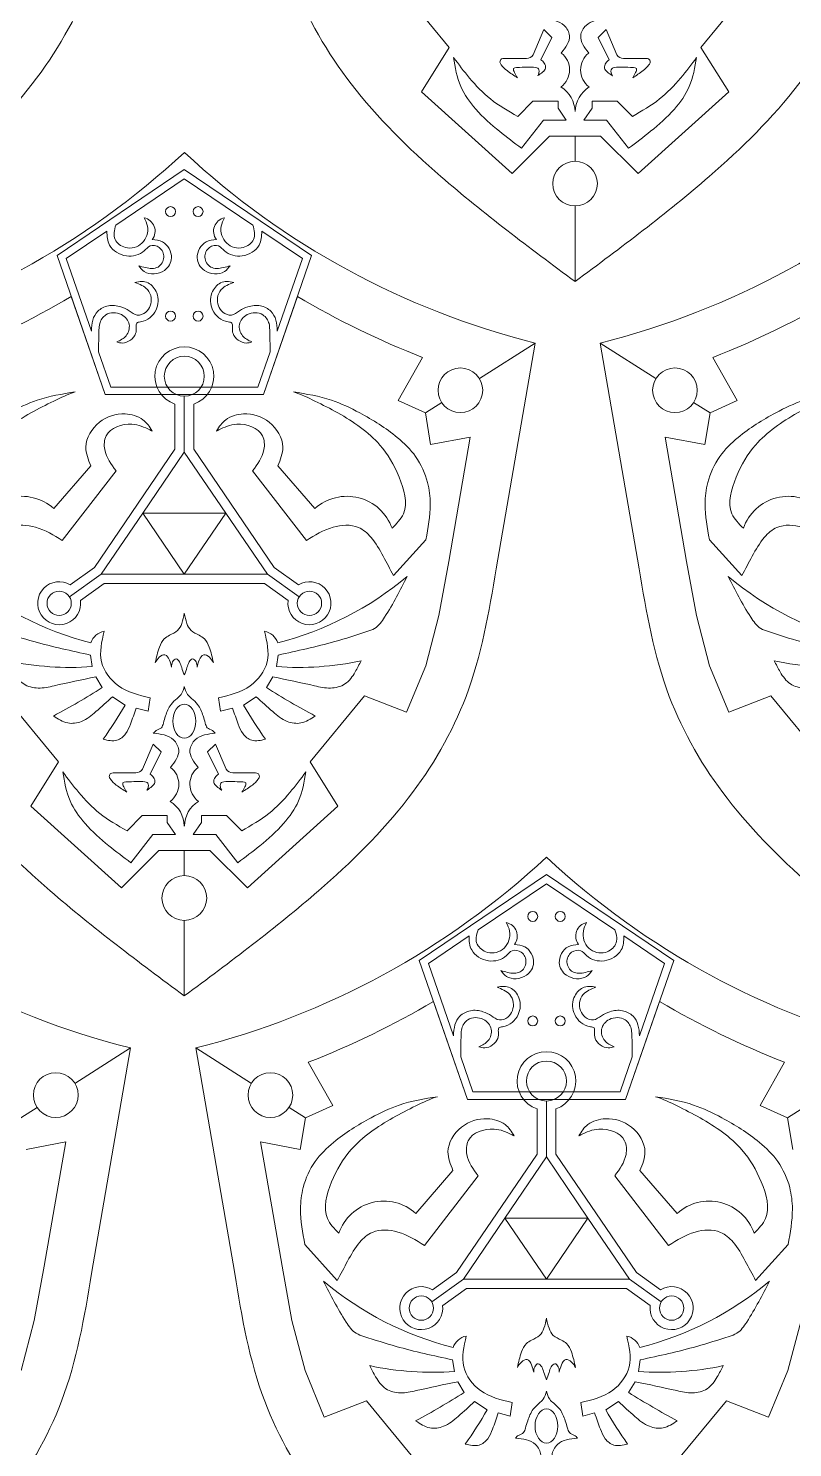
# Model space of a CAD drawing. Header units: inches. Extents: x 0 to 12, y 0 to 12.
# Drawn here: x 2.462 to 4.274, y 5.866 to 9.231 of the extents above; entities that cross this region are included whole.
import ezdxf

# ---------------------------------------------------------------- set-up
doc = ezdxf.new("R2010")
doc.units = ezdxf.units.IN
doc.header["$MEASUREMENT"] = 0
doc.layers.get('0').update_dxf_attribs({"color": 5})

msp = doc.modelspace()

# ---------------------------------------------------------------- linework, layer by layer
at = {"lineweight": 0}
for p, q in [((3.331, 9.3424), (3.4596, 9.1863)), ((4.0561, 9.1863), (4.1846, 9.3424)), ((3.6584, 9.1684), (3.6841, 9.2283)), ((3.6841, 9.2283), (3.7027, 9.2097)), ((3.8315, 9.2283), (3.8129, 9.2097)), ((3.8572, 9.1684), (3.8315, 9.2283)), ((3.4596, 9.1863), (3.3936, 9.0807)), ((3.7027, 9.2097), (3.6768, 9.157)), ((3.8129, 9.2097), (3.8388, 9.157)), ((4.1221, 9.0807), (4.0561, 9.1863)), ((3.589, 9.1598), (3.6428, 9.1598)), ((3.9267, 9.1598), (3.8728, 9.1598)), ((3.3936, 9.0807), (3.6084, 8.8872)), ((3.6219, 9.0227), (3.6578, 9.0586)), ((3.6578, 9.0586), (3.7174, 9.0586)), ((3.7174, 9.0586), (3.7174, 9.0424)), ((3.8579, 9.0586), (3.7983, 9.0586)), ((3.7983, 9.0586), (3.7983, 9.0424)), ((3.8938, 9.0227), (3.8579, 9.0586)), ((3.9072, 8.8872), (4.1221, 9.0807)), ((3.7174, 9.0424), (3.7368, 9.0138)), ((3.7983, 9.0424), (3.7789, 9.0138)), ((3.6833, 9.0138), (3.631, 8.947)), ((3.7368, 9.0138), (3.6833, 9.0138)), ((3.7789, 9.0138), (3.8323, 9.0138)), ((3.8323, 9.0138), (3.8847, 8.947)), ((3.6084, 8.8872), (3.6974, 8.9761)), ((3.6974, 8.9761), (3.7578, 8.9761)), ((3.7578, 8.9761), (3.8183, 8.9761)), ((3.7578, 8.9162), (3.7578, 8.9761)), ((3.8183, 8.9761), (3.9072, 8.8872)), ((2.8315, 8.8964), (2.5298, 8.6927)), ((3.1332, 8.6927), (2.8315, 8.8964)), ((2.6694, 8.765), (2.8315, 8.8745)), ((2.8315, 8.8745), (2.9937, 8.765)), ((3.7578, 8.6309), (3.7578, 8.8102)), ((2.5515, 8.6854), (2.6481, 8.7506)), ((3.015, 8.7506), (3.1115, 8.6854)), ((2.5298, 8.6927), (2.6442, 8.3629)), ((2.6111, 8.5135), (2.5515, 8.6854)), ((3.0189, 8.3629), (3.1332, 8.6927)), ((3.1115, 8.6854), (3.0519, 8.5135)), ((2.6442, 8.3629), (2.5635, 8.5956)), ((3.0996, 8.5956), (3.0189, 8.3629)), ((3.6632, 8.4851), (3.5311, 8.4011)), ((3.9496, 8.4011), (3.8175, 8.4851)), ((2.6571, 8.381), (2.6282, 8.4642)), ((3.0348, 8.4642), (3.006, 8.381)), ((3.3383, 8.3487), (3.3962, 8.4512)), ((4.0845, 8.4512), (4.1424, 8.3487)), ((2.8315, 8.381), (2.6571, 8.381)), ((3.006, 8.381), (2.8315, 8.381)), ((2.8315, 8.3629), (2.6442, 8.3629)), ((2.6442, 8.3629), (2.8315, 8.3629)), ((3.0189, 8.3629), (2.8315, 8.3629)), ((2.8315, 8.3629), (3.0189, 8.3629)), ((2.8315, 8.2267), (2.8315, 8.3593)), ((3.4029, 8.3195), (3.3383, 8.3487)), ((4.1424, 8.3487), (4.0778, 8.3195)), ((2.8092, 8.3406), (2.8092, 8.2335)), ((2.8538, 8.2335), (2.8538, 8.3406)), ((3.4417, 8.3442), (3.4029, 8.3195)), ((3.4155, 8.2446), (3.4029, 8.3195)), ((4.0778, 8.3195), (4.039, 8.3442)), ((4.0778, 8.3195), (4.0652, 8.2446)), ((3.5093, 8.2625), (3.4155, 8.2446)), ((3.4583, 7.9674), (3.5093, 8.2625)), ((4.0652, 8.2446), (3.9714, 8.2625)), ((3.9714, 8.2625), (4.0224, 7.9674)), ((2.8092, 8.2335), (2.6184, 7.953)), ((2.8315, 8.2267), (2.7331, 8.0819)), ((2.93, 8.0819), (2.8315, 8.2267)), ((3.0446, 7.953), (2.8538, 8.2335)), ((2.5218, 8.0929), (2.6098, 8.1945)), ((2.6696, 8.182), (2.5422, 8.0171)), ((2.9935, 8.182), (3.1209, 8.0171)), ((3.1412, 8.0929), (3.0532, 8.1945)), ((2.7331, 8.0819), (2.6346, 7.9372)), ((2.8315, 7.9372), (2.7331, 8.0819)), ((2.7331, 8.0819), (2.93, 8.0819)), ((2.93, 8.0819), (2.8315, 7.9372)), ((3.0284, 7.9372), (2.93, 8.0819)), ((3.3274, 7.934), (3.4043, 8.019)), ((4.1533, 7.934), (4.0764, 8.019)), ((2.6184, 7.953), (2.5612, 7.912)), ((3.1018, 7.912), (3.0446, 7.953)), ((3.435, 7.8391), (3.4583, 7.9674)), ((4.0224, 7.9674), (4.0457, 7.8391)), ((2.6346, 7.9372), (2.5594, 7.8832)), ((2.5855, 7.8745), (2.6418, 7.9149)), ((2.6346, 7.9372), (2.8315, 7.9372)), ((2.6418, 7.9149), (2.8315, 7.9149)), ((2.8315, 7.9372), (3.0284, 7.9372)), ((2.8315, 7.9149), (3.0213, 7.9149)), ((3.0213, 7.9149), (3.0776, 7.8745)), ((3.0284, 7.9372), (3.1037, 7.8832)), ((3.4039, 7.7201), (3.435, 7.8391)), ((4.0457, 7.8391), (4.0768, 7.7201)), ((2.6132, 7.7182), (2.6091, 7.7456)), ((3.0499, 7.7182), (3.054, 7.7456)), ((3.3582, 7.6098), (3.4039, 7.7201)), ((4.0768, 7.7201), (4.1225, 7.6098)), ((2.6366, 7.6683), (2.6215, 7.6938)), ((3.0264, 7.6683), (3.0416, 7.6938)), ((2.4047, 7.6487), (2.5333, 7.4926)), ((2.691, 7.6269), (2.661, 7.6467)), ((2.7503, 7.6443), (2.7454, 7.6123)), ((2.9127, 7.6443), (2.9176, 7.6123)), ((2.972, 7.6269), (3.002, 7.6467)), ((3.1298, 7.4926), (3.2584, 7.6487)), ((3.2584, 7.6487), (3.3582, 7.6098)), ((4.1225, 7.6098), (4.2223, 7.6487)), ((4.2223, 7.6487), (4.3509, 7.4926)), ((2.7454, 7.6123), (2.7174, 7.6197)), ((2.9176, 7.6123), (2.9457, 7.6197)), ((2.7321, 7.4747), (2.7578, 7.5346)), ((2.7764, 7.516), (2.7505, 7.4633)), ((2.7578, 7.5346), (2.7764, 7.516)), ((2.9053, 7.5346), (2.8866, 7.516)), ((2.8866, 7.516), (2.9125, 7.4633)), ((2.931, 7.4747), (2.9053, 7.5346)), ((2.5333, 7.4926), (2.4673, 7.387)), ((3.1958, 7.387), (3.1298, 7.4926)), ((2.6627, 7.4661), (2.7165, 7.4661)), ((3.0004, 7.4661), (2.9465, 7.4661)), ((2.4673, 7.387), (2.6822, 7.1935)), ((2.9809, 7.1935), (3.1958, 7.387)), ((2.6956, 7.329), (2.7315, 7.3649)), ((2.7315, 7.3649), (2.7911, 7.3649)), ((2.7911, 7.3649), (2.7911, 7.3487)), ((2.7911, 7.3487), (2.8105, 7.3201)), ((2.872, 7.3487), (2.8526, 7.3201)), ((2.9316, 7.3649), (2.872, 7.3649)), ((2.872, 7.3649), (2.872, 7.3487)), ((2.9675, 7.329), (2.9316, 7.3649)), ((2.757, 7.3201), (2.7047, 7.2533)), ((2.8105, 7.3201), (2.757, 7.3201)), ((2.8526, 7.3201), (2.906, 7.3201)), ((2.906, 7.3201), (2.9584, 7.2533)), ((2.6822, 7.1935), (2.7711, 7.2824)), ((2.7711, 7.2824), (2.8315, 7.2824)), ((2.8315, 7.2824), (2.892, 7.2824)), ((2.8315, 7.2225), (2.8315, 7.2824)), ((2.892, 7.2824), (2.9809, 7.1935)), ((3.69, 7.2253), (3.3884, 7.0215)), ((3.5279, 7.0939), (3.69, 7.2034)), ((3.9917, 7.0215), (3.69, 7.2253)), ((3.69, 7.2034), (3.8522, 7.0939)), ((2.8315, 6.9372), (2.8315, 7.1165)), ((3.4101, 7.0143), (3.5066, 7.0795)), ((3.8735, 7.0795), (3.97, 7.0143)), ((3.3884, 7.0215), (3.5027, 6.6918)), ((3.4697, 6.8424), (3.4101, 7.0143)), ((3.8774, 6.6918), (3.9917, 7.0215)), ((3.97, 7.0143), (3.9104, 6.8424)), ((3.5027, 6.6918), (3.422, 6.9245)), ((3.9581, 6.9245), (3.8774, 6.6918)), ((2.704, 6.814), (2.572, 6.73)), ((2.9905, 6.73), (2.8584, 6.814)), ((3.1254, 6.7801), (3.1832, 6.6776)), ((3.5156, 6.7099), (3.4867, 6.7931)), ((3.8933, 6.7931), (3.8645, 6.7099)), ((4.1968, 6.6776), (4.2547, 6.7801)), ((3.69, 6.7099), (3.5156, 6.7099)), ((3.8645, 6.7099), (3.69, 6.7099)), ((2.4825, 6.6731), (2.4438, 6.6484)), ((3.1186, 6.6484), (3.0799, 6.6731)), ((3.1832, 6.6776), (3.1186, 6.6484)), ((3.69, 6.6918), (3.5027, 6.6918)), ((3.5027, 6.6918), (3.69, 6.6918)), ((3.6678, 6.6695), (3.6678, 6.5624)), ((3.8774, 6.6918), (3.69, 6.6918)), ((3.69, 6.6918), (3.8774, 6.6918)), ((3.69, 6.5556), (3.69, 6.6881)), ((3.7123, 6.5624), (3.7123, 6.6695)), ((4.2615, 6.6484), (4.1968, 6.6776)), ((4.3002, 6.6731), (4.2615, 6.6484)), ((3.1186, 6.6484), (3.1061, 6.5735)), ((4.274, 6.5735), (4.2615, 6.6484)), ((2.5502, 6.5914), (2.4563, 6.5735)), ((2.4992, 6.2963), (2.5502, 6.5914)), ((3.1061, 6.5735), (3.0123, 6.5914)), ((3.0123, 6.5914), (3.0633, 6.2963)), ((3.6678, 6.5624), (3.4769, 6.2819)), ((3.9031, 6.2819), (3.7123, 6.5624)), ((3.69, 6.5556), (3.5916, 6.4108)), ((3.7885, 6.4108), (3.69, 6.5556)), ((3.3803, 6.4218), (3.4683, 6.5234)), ((3.5281, 6.5109), (3.4007, 6.346)), ((3.852, 6.5109), (3.9794, 6.346)), ((3.9997, 6.4218), (3.9117, 6.5234)), ((3.5916, 6.4108), (3.4931, 6.2661)), ((3.69, 6.2661), (3.5916, 6.4108)), ((3.5916, 6.4108), (3.7885, 6.4108)), ((3.7885, 6.4108), (3.69, 6.2661)), ((3.8869, 6.2661), (3.7885, 6.4108)), ((3.1942, 6.2628), (3.1173, 6.3479)), ((4.1859, 6.2628), (4.2628, 6.3479)), ((2.4759, 6.168), (2.4992, 6.2963)), ((3.0633, 6.2963), (3.0865, 6.168)), ((3.4931, 6.2661), (3.4179, 6.2121)), ((3.4769, 6.2819), (3.4197, 6.2409)), ((3.4931, 6.2661), (3.69, 6.2661)), ((3.69, 6.2661), (3.8869, 6.2661)), ((3.8869, 6.2661), (3.9622, 6.2121)), ((3.9603, 6.2409), (3.9031, 6.2819)), ((3.444, 6.2034), (3.5003, 6.2438)), ((3.5003, 6.2438), (3.69, 6.2438)), ((3.69, 6.2438), (3.8798, 6.2438)), ((3.8798, 6.2438), (3.9361, 6.2034)), ((2.4447, 6.049), (2.4759, 6.168)), ((3.0865, 6.168), (3.1177, 6.049)), ((4.2624, 6.049), (4.2935, 6.168)), ((3.4717, 6.047), (3.4676, 6.0745)), ((3.9084, 6.047), (3.9125, 6.0745)), ((3.1177, 6.049), (3.1634, 5.9386)), ((4.2167, 5.9386), (4.2624, 6.049)), ((3.4952, 5.9972), (3.48, 6.0227)), ((3.8849, 5.9972), (3.9001, 6.0227)), ((3.1634, 5.9386), (3.2632, 5.9776)), ((3.2632, 5.9776), (3.3918, 5.8215)), ((3.5495, 5.9558), (3.5196, 5.9756)), ((3.6088, 5.9732), (3.6039, 5.9412)), ((3.7712, 5.9732), (3.7762, 5.9412)), ((3.8305, 5.9558), (3.8605, 5.9756)), ((3.9883, 5.8215), (4.1169, 5.9776)), ((4.1169, 5.9776), (4.2167, 5.9386)), ((3.6039, 5.9412), (3.5759, 5.9486)), ((3.7762, 5.9412), (3.8042, 5.9486))]:
    msp.add_line(p, q, dxfattribs=at)
at = {"color": 250, "lineweight": 0}
for p, q in [((3.5707, 7.95), (3.6632, 8.4851)), ((3.8175, 8.4851), (3.91, 7.95)), ((2.6115, 6.2789), (2.704, 6.814)), ((2.8584, 6.814), (2.9509, 6.2789))]:
    msp.add_line(p, q, dxfattribs=at)
at = {"lineweight": 0}
for centre, radius in [((3.7578, 8.8632), 0.053), ((2.7989, 8.7969), 0.0118), ((2.8641, 8.7969), 0.0118), ((2.7989, 8.5491), 0.0118), ((2.8641, 8.5491), 0.0118), ((3.486, 8.3733), 0.053), ((3.9947, 8.3733), 0.053), ((2.8315, 7.1695), 0.053), ((3.6575, 7.1258), 0.0118), ((3.7226, 7.1258), 0.0118), ((3.6575, 6.878), 0.0118), ((3.7226, 6.878), 0.0118), ((2.5268, 6.7022), 0.053), ((3.0356, 6.7022), 0.053)]:
    msp.add_circle(centre, radius, dxfattribs=at)
for centre, radius, start, end in [((3.6425, 9.1787), 0.0189, 271.0459, 327.1361), ((3.6942, 9.1329), 0.0506, 306.8379, 52.1804), ((3.8215, 9.1329), 0.0506, 127.8196, 233.1621), ((3.8731, 9.1787), 0.0189, 212.8639, 268.9541), ((3.6854, 9.0314), 0.0724, 1.9204, 57.3192), ((3.8302, 9.0314), 0.0724, 122.6808, 178.0796), ((2.7296, 8.7504), 0.0326, 322.4729, 78.1054), ((2.9334, 8.7504), 0.0326, 101.8946, 217.5271), ((1.5355, 10.3305), 2.0166, 291.266, 300.649), ((4.1276, 10.3305), 2.0166, 239.351, 248.734), ((3.3531, 10.3305), 2.0166, 291.266, 300.649), ((2.8315, 8.4066), 0.0697, 90, 251.3478), ((2.8315, 8.4066), 0.0474, 0, 180), ((2.8315, 8.4066), 0.0697, 288.6522, 90), ((2.8315, 8.4066), 0.0474, 180, 0), ((2.4461, 8.0087), 0.1132, 48.0042, 160.7442), ((3.217, 8.0087), 0.1132, 19.2558, 131.9958), ((4.2637, 8.0087), 0.1132, 48.0042, 160.7442), ((2.8034, 8.5308), 0.7804, 230.1334, 255.6659), ((2.5348, 7.8683), 0.051, 58.8504, 7.0054), ((2.8596, 8.5308), 0.7804, 284.3341, 309.8666), ((3.1282, 7.8683), 0.051, 172.9946, 121.1496), ((4.6211, 8.5308), 0.7804, 230.1334, 255.6659), ((2.5348, 7.8683), 0.0288, 0, 180), ((3.1282, 7.8683), 0.0288, 0, 180), ((2.5348, 7.8683), 0.0288, 180, 0), ((3.1282, 7.8683), 0.0288, 180, 0), ((2.6496, 7.7612), 0.0417, 101.4674, 161.1937), ((3.0134, 7.7612), 0.0417, 18.8063, 78.5326), ((2.5612, 8.4276), 0.7114, 257.9267, 274.1924), ((3.1019, 8.4276), 0.7114, 265.8076, 282.0733), ((4.3788, 8.4276), 0.7114, 257.9267, 274.1924), ((1.614, 9.2891), 1.9165, 298.2597, 302.2494), ((4.0491, 9.2891), 1.9165, 237.7506, 241.7403), ((1.8387, 8.1169), 0.9831, 324.5017, 330.1066), ((3.8244, 8.1169), 0.9831, 209.8934, 215.4983), ((2.7162, 7.485), 0.0189, 271.0459, 327.1361), ((2.7679, 7.4392), 0.0506, 306.8379, 52.1804), ((2.8952, 7.4392), 0.0506, 127.8196, 233.1621), ((2.9469, 7.485), 0.0189, 212.8639, 268.9541), ((2.7591, 7.3377), 0.0724, 1.9204, 57.3192), ((2.9039, 7.3377), 0.0724, 122.6808, 178.0796), ((3.5882, 7.0793), 0.0326, 322.4729, 78.1054), ((3.7919, 7.0793), 0.0326, 101.8946, 217.5271), ((2.394, 8.6593), 2.0166, 291.266, 300.649), ((4.9861, 8.6593), 2.0166, 239.351, 248.734), ((3.69, 6.7355), 0.0697, 90, 251.3478), ((3.69, 6.7355), 0.0697, 288.6522, 90), ((3.69, 6.7355), 0.0474, 0, 180), ((3.69, 6.7355), 0.0474, 180, 0), ((3.3046, 6.3376), 0.1132, 48.0042, 160.7442), ((4.0755, 6.3376), 0.1132, 19.2558, 131.9958), ((3.6619, 6.8597), 0.7804, 230.1334, 255.6659), ((3.7182, 6.8597), 0.7804, 284.3341, 309.8666), ((3.3933, 6.1972), 0.051, 58.8504, 7.0054), ((3.3933, 6.1972), 0.0288, 0, 180), ((3.9867, 6.1972), 0.051, 172.9946, 121.1496), ((3.9867, 6.1972), 0.0288, 0, 180), ((3.3933, 6.1972), 0.0288, 180, 0), ((3.9867, 6.1972), 0.0288, 180, 0), ((3.5081, 6.0901), 0.0417, 101.4674, 161.1937), ((3.8719, 6.0901), 0.0417, 18.8063, 78.5326), ((3.4197, 6.7565), 0.7114, 257.9267, 274.1924), ((3.9604, 6.7565), 0.7114, 265.8076, 282.0733), ((2.4725, 7.618), 1.9165, 298.2597, 302.2494), ((4.9076, 7.618), 1.9165, 237.7506, 241.7403), ((2.6972, 6.4458), 0.9831, 324.5017, 330.1066), ((4.6829, 6.4458), 0.9831, 209.8934, 215.4983)]:
    msp.add_arc(centre, radius, start, end, dxfattribs=at)
at = {"color": 250, "lineweight": 0}
for centre, start, end in [((1.5355, 10.3305), 284.1261, 312.9293), ((4.1276, 10.3305), 227.0707, 255.8739), ((3.3531, 10.3305), 284.1261, 312.9293), ((3.1684, 8.6593), 227.0707, 255.8739), ((2.394, 8.6593), 284.1261, 312.9293), ((4.9861, 8.6593), 227.0707, 255.8739)]:
    msp.add_arc(centre, 1.9029, start, end, dxfattribs=at)
at = {"lineweight": 0}
for centre in [(2.8315, 7.5887), (3.69, 5.9176)]:
    msp.add_ellipse(centre, major_axis=(0, 0.0405), ratio=0.665933, dxfattribs=at)
at = {"color": 250, "lineweight": 0}
for points in [[(1.9402, 8.6309), (2.0483, 8.7113), (2.2382, 8.8526), (2.4752, 9.0836), (2.6287, 9.3461), (2.6626, 9.5407), (2.6793, 9.6437)], [(3.7578, 8.6309), (3.6497, 8.7113), (3.4598, 8.8526), (3.2228, 9.0836), (3.0693, 9.3461), (3.0354, 9.5407), (3.0187, 9.6437)], [(3.7578, 8.6309), (3.866, 8.7113), (4.0558, 8.8526), (4.2928, 9.0836), (4.4464, 9.3461), (4.4803, 9.5407), (4.497, 9.6437)], [(2.8315, 6.9372), (2.7234, 7.0177), (2.5335, 7.1589), (2.2965, 7.3899), (2.143, 7.6524), (2.1091, 7.847), (2.0924, 7.95)], [(2.8315, 6.9372), (2.9397, 7.0177), (3.1295, 7.1589), (3.3665, 7.3899), (3.5201, 7.6524), (3.554, 7.847), (3.5707, 7.95)], [(4.6492, 6.9372), (4.541, 7.0177), (4.3512, 7.1589), (4.1142, 7.3899), (3.9606, 7.6524), (3.9267, 7.847), (3.91, 7.95)], [(1.8724, 5.2661), (1.9805, 5.3465), (2.1704, 5.4878), (2.4074, 5.7188), (2.5609, 5.9813), (2.5948, 6.1759), (2.6115, 6.2789)], [(3.69, 5.2661), (3.5819, 5.3465), (3.3921, 5.4878), (3.1551, 5.7188), (3.0015, 5.9813), (2.9676, 6.1759), (2.9509, 6.2789)], [(3.69, 5.2661), (3.7982, 5.3465), (3.988, 5.4878), (4.225, 5.7188), (4.3786, 5.9813), (4.4125, 6.1759), (4.4292, 6.2789)]]:
    msp.add_open_spline(points, degree=3, knots=[0, 0, 0, 0, 0.0808468, 0.1419248, 0.197496, 0.2597021, 0.2597021, 0.2597021, 0.2597021], dxfattribs=at)
at = {"lineweight": 0}
for points, knots in [([(3.7252, 9.1729), (3.7355, 9.1862), (3.7521, 9.2075), (3.7294, 9.249), (3.702, 9.2519), (3.6843, 9.2538)], [0, 0, 0, 0, 0.00906876, 0.01459213, 0.02458282, 0.02458282, 0.02458282, 0.02458282]), ([(3.7904, 9.1729), (3.7801, 9.1862), (3.7636, 9.2075), (3.7862, 9.249), (3.8137, 9.2519), (3.8313, 9.2538)], [0, 0, 0, 0, 0.00906876, 0.01459213, 0.02458282, 0.02458282, 0.02458282, 0.02458282]), ([(3.631, 8.947), (3.6134, 8.9602), (3.5752, 8.9889), (3.5235, 9.0347), (3.4814, 9.0937), (3.4736, 9.1387), (3.4695, 9.1624)], [0, 0, 0, 0, 0.01319771, 0.02863214, 0.04139854, 0.05566643, 0.05566643, 0.05566643, 0.05566643]), ([(3.6219, 9.0227), (3.5995, 9.0354), (3.5567, 9.0597), (3.5083, 9.1107), (3.4819, 9.1459), (3.4695, 9.1624)], [0, 0, 0, 0, 0.0153222, 0.02936662, 0.04175131, 0.04175131, 0.04175131, 0.04175131]), ([(3.6211, 9.1143), (3.6127, 9.1196), (3.5987, 9.1284), (3.5849, 9.141), (3.5783, 9.1515), (3.5824, 9.1595), (3.5871, 9.1597), (3.589, 9.1598)], [0, 0, 0, 0, 0.00596177, 0.00986587, 0.01130521, 0.01296865, 0.01403095, 0.01403095, 0.01403095, 0.01403095]), ([(3.6768, 9.157), (3.6798, 9.1546), (3.6858, 9.1497), (3.6916, 9.1315), (3.6763, 9.1248), (3.6694, 9.1188), (3.6692, 9.1186)], [0, 0, 0, 0, 0.002263082, 0.004672888, 0.009805081, 0.009973743, 0.009973743, 0.009973743, 0.009973743]), ([(3.8388, 9.157), (3.8359, 9.1546), (3.8298, 9.1497), (3.8241, 9.1315), (3.8394, 9.1248), (3.8462, 9.1188), (3.8464, 9.1186)], [0, 0, 0, 0, 0.002263082, 0.004672888, 0.009805081, 0.009973743, 0.009973743, 0.009973743, 0.009973743]), ([(3.8847, 8.947), (3.9023, 8.9602), (3.9404, 8.9889), (3.9921, 9.0347), (4.0342, 9.0937), (4.042, 9.1387), (4.0461, 9.1624)], [0, 0, 0, 0, 0.01319771, 0.02863214, 0.04139854, 0.05566643, 0.05566643, 0.05566643, 0.05566643]), ([(3.8938, 9.0227), (3.9161, 9.0354), (3.9589, 9.0597), (4.0073, 9.1107), (4.0337, 9.1459), (4.0461, 9.1624)], [0, 0, 0, 0, 0.0153222, 0.02936662, 0.04175131, 0.04175131, 0.04175131, 0.04175131]), ([(3.8945, 9.1143), (3.9029, 9.1196), (3.9169, 9.1284), (3.9307, 9.141), (3.9373, 9.1515), (3.9332, 9.1595), (3.9285, 9.1597), (3.9267, 9.1598)], [0, 0, 0, 0, 0.00596177, 0.00986587, 0.01130521, 0.01296865, 0.01403095, 0.01403095, 0.01403095, 0.01403095]), ([(3.6211, 9.1143), (3.6188, 9.1184), (3.6154, 9.124), (3.612, 9.131), (3.6111, 9.1381), (3.6269, 9.1387), (3.6421, 9.1394), (3.6593, 9.1395), (3.6696, 9.1377), (3.6743, 9.1302), (3.6718, 9.1231), (3.6692, 9.1186)], [0, 0, 0, 0, 0.00278599, 0.00388366, 0.00486863, 0.00626844, 0.01134116, 0.01538852, 0.01640716, 0.01732059, 0.0203083, 0.0203083, 0.0203083, 0.0203083]), ([(3.8945, 9.1143), (3.8969, 9.1184), (3.9002, 9.124), (3.9036, 9.131), (3.9045, 9.1381), (3.8887, 9.1387), (3.8735, 9.1394), (3.8564, 9.1395), (3.846, 9.1377), (3.8413, 9.1302), (3.8438, 9.1231), (3.8464, 9.1186)], [0, 0, 0, 0, 0.00278599, 0.00388366, 0.00486863, 0.00626844, 0.01134116, 0.01538852, 0.01640716, 0.01732059, 0.0203083, 0.0203083, 0.0203083, 0.0203083]), ([(2.7364, 8.7823), (2.7396, 8.7757), (2.7492, 8.7564), (2.7369, 8.7165), (2.6939, 8.7049), (2.6606, 8.7307), (2.665, 8.7527), (2.6694, 8.765)], [0, 0, 0, 0, 0.00433671, 0.01277802, 0.0209013, 0.027078, 0.03417887, 0.03417887, 0.03417887, 0.03417887]), ([(2.9267, 8.7823), (2.9234, 8.7757), (2.9139, 8.7564), (2.9261, 8.7165), (2.9691, 8.7049), (3.0024, 8.7307), (2.998, 8.7527), (2.9937, 8.765)], [0, 0, 0, 0, 0.00433671, 0.01277802, 0.0209013, 0.027078, 0.03417887, 0.03417887, 0.03417887, 0.03417887]), ([(2.6481, 8.7506), (2.6481, 8.7387), (2.65, 8.711), (2.6926, 8.6849), (2.7316, 8.6956), (2.7496, 8.7197), (2.7759, 8.7143), (2.7877, 8.6881), (2.7706, 8.6596), (2.7431, 8.6625), (2.7284, 8.6671), (2.7233, 8.6687)], [0.00161532, 0.00161532, 0.00161532, 0.00161532, 0.00843951, 0.01794767, 0.02676165, 0.03034979, 0.03473275, 0.03990875, 0.04526398, 0.05124625, 0.05456569, 0.05456569, 0.05456569, 0.05456569]), ([(3.015, 8.7506), (3.015, 8.7387), (3.013, 8.711), (2.9705, 8.6849), (2.9315, 8.6956), (2.9134, 8.7197), (2.8872, 8.7143), (2.8754, 8.6881), (2.8925, 8.6596), (2.92, 8.6625), (2.9346, 8.6671), (2.9398, 8.6687)], [0.00161532, 0.00161532, 0.00161532, 0.00161532, 0.00843951, 0.01794767, 0.02676165, 0.03034979, 0.03473275, 0.03990875, 0.04526398, 0.05124625, 0.05456569, 0.05456569, 0.05456569, 0.05456569]), ([(2.7233, 8.6687), (2.7272, 8.6634), (2.7412, 8.6454), (2.7849, 8.6492), (2.8089, 8.6892), (2.7875, 8.7277), (2.7641, 8.7298), (2.7555, 8.7306)], [0.00033634, 0.00033634, 0.00033634, 0.00033634, 0.0041984, 0.013742, 0.02052441, 0.02924261, 0.03426993, 0.03426993, 0.03426993, 0.03426993]), ([(2.9398, 8.6687), (2.9359, 8.6634), (2.9219, 8.6454), (2.8782, 8.6492), (2.8542, 8.6892), (2.8755, 8.7277), (2.899, 8.7298), (2.9076, 8.7306)], [0.00033634, 0.00033634, 0.00033634, 0.00033634, 0.0041984, 0.013742, 0.02052441, 0.02924261, 0.03426993, 0.03426993, 0.03426993, 0.03426993]), ([(2.7143, 8.629), (2.7257, 8.6248), (2.7437, 8.6178), (2.7573, 8.5879), (2.7473, 8.5586), (2.7189, 8.5475), (2.701, 8.5628), (2.6791, 8.5731), (2.6516, 8.5766), (2.6163, 8.5584), (2.6117, 8.532), (2.6111, 8.5135)], [0.00030639, 0.00030639, 0.00030639, 0.00030639, 0.00723422, 0.01140536, 0.01883983, 0.0229945, 0.02731397, 0.03175048, 0.03768136, 0.04330908, 0.05350238, 0.05350238, 0.05350238, 0.05350238]), ([(2.6714, 8.4879), (2.6758, 8.4864), (2.6928, 8.4817), (2.7178, 8.5004), (2.7178, 8.5205), (2.7169, 8.5342), (2.7424, 8.5362), (2.7688, 8.5592), (2.7722, 8.6026), (2.7464, 8.633), (2.7255, 8.6318), (2.7143, 8.629)], [0.000453, 0.000453, 0.000453, 0.000453, 0.00323887, 0.01091014, 0.01408877, 0.01589701, 0.01769875, 0.02708716, 0.03507638, 0.0414146, 0.04796878, 0.04796878, 0.04796878, 0.04796878]), ([(2.9917, 8.4879), (2.9872, 8.4864), (2.9703, 8.4817), (2.9453, 8.5004), (2.9452, 8.5205), (2.9462, 8.5342), (2.9206, 8.5362), (2.8943, 8.5592), (2.8908, 8.6026), (2.9167, 8.633), (2.9376, 8.6318), (2.9487, 8.629)], [0.000453, 0.000453, 0.000453, 0.000453, 0.00323887, 0.01091014, 0.01408877, 0.01589701, 0.01769875, 0.02708716, 0.03507638, 0.0414146, 0.04796878, 0.04796878, 0.04796878, 0.04796878]), ([(2.9487, 8.629), (2.9374, 8.6248), (2.9194, 8.6178), (2.9057, 8.5879), (2.9158, 8.5586), (2.9441, 8.5475), (2.962, 8.5628), (2.9839, 8.5731), (3.0115, 8.5766), (3.0468, 8.5584), (3.0514, 8.532), (3.0519, 8.5135)], [0.00030639, 0.00030639, 0.00030639, 0.00030639, 0.00723422, 0.01140536, 0.01883983, 0.0229945, 0.02731397, 0.03175048, 0.03768136, 0.04330908, 0.05350238, 0.05350238, 0.05350238, 0.05350238]), ([(2.6714, 8.4879), (2.6796, 8.4918), (2.6964, 8.4998), (2.7057, 8.5312), (2.6826, 8.5586), (2.6457, 8.5589), (2.6299, 8.5349), (2.6286, 8.504), (2.6283, 8.4816), (2.6282, 8.4642)], [0.0000638, 0.0000638, 0.0000638, 0.0000638, 0.00537861, 0.01092551, 0.01688756, 0.02427956, 0.02934575, 0.0323294, 0.04278048, 0.04278048, 0.04278048, 0.04278048]), ([(2.9917, 8.4879), (2.9834, 8.4918), (2.9666, 8.4998), (2.9573, 8.5312), (2.9804, 8.5586), (3.0174, 8.5589), (3.0332, 8.5349), (3.0345, 8.504), (3.0347, 8.4816), (3.0348, 8.4642)], [0.0000638, 0.0000638, 0.0000638, 0.0000638, 0.00537861, 0.01092551, 0.01688756, 0.02427956, 0.02934575, 0.0323294, 0.04278048, 0.04278048, 0.04278048, 0.04278048]), ([(2.5729, 8.3695), (2.5423, 8.3645), (2.4875, 8.3555), (2.4053, 8.3156), (2.3363, 8.273), (2.279, 8.2171), (2.2534, 8.1604), (2.2452, 8.0921), (2.2535, 8.0471), (2.2588, 8.019)], [0, 0, 0, 0, 0.0185093, 0.0331391, 0.054433, 0.0670295, 0.0805547, 0.0908208, 0.1078467, 0.1078467, 0.1078467, 0.1078467]), ([(2.3392, 8.0461), (2.3285, 8.0569), (2.2964, 8.0895), (2.3199, 8.1719), (2.3694, 8.2569), (2.4485, 8.3108), (2.5199, 8.3471), (2.5554, 8.3639), (2.5729, 8.3695)], [0, 0, 0, 0, 0.00874255, 0.02624393, 0.04399088, 0.06904044, 0.08130712, 0.09240467, 0.09240467, 0.09240467, 0.09240467]), ([(3.0901, 8.3695), (3.1207, 8.3645), (3.1756, 8.3555), (3.2578, 8.3156), (3.3268, 8.273), (3.3841, 8.2171), (3.4097, 8.1604), (3.4179, 8.0921), (3.4095, 8.0471), (3.4043, 8.019)], [0, 0, 0, 0, 0.0185093, 0.0331391, 0.054433, 0.0670295, 0.0805547, 0.0908208, 0.1078467, 0.1078467, 0.1078467, 0.1078467]), ([(3.3239, 8.0461), (3.3346, 8.0569), (3.3667, 8.0895), (3.3432, 8.1719), (3.2936, 8.2569), (3.2146, 8.3108), (3.1432, 8.3471), (3.1077, 8.3639), (3.0901, 8.3695)], [0, 0, 0, 0, 0.00874255, 0.02624393, 0.04399088, 0.06904044, 0.08130712, 0.09240467, 0.09240467, 0.09240467, 0.09240467]), ([(4.3906, 8.3695), (4.36, 8.3645), (4.3051, 8.3555), (4.2229, 8.3156), (4.1539, 8.273), (4.0966, 8.2171), (4.071, 8.1604), (4.0628, 8.0921), (4.0712, 8.0471), (4.0764, 8.019)], [0, 0, 0, 0, 0.0185093, 0.0331391, 0.054433, 0.0670295, 0.0805547, 0.0908208, 0.1078467, 0.1078467, 0.1078467, 0.1078467]), ([(4.1568, 8.0461), (4.1461, 8.0569), (4.114, 8.0895), (4.1375, 8.1719), (4.1871, 8.2569), (4.2661, 8.3108), (4.3375, 8.3471), (4.373, 8.3639), (4.3906, 8.3695)], [0, 0, 0, 0, 0.00874255, 0.02624393, 0.04399088, 0.06904044, 0.08130712, 0.09240467, 0.09240467, 0.09240467, 0.09240467]), ([(2.6098, 8.1945), (2.6038, 8.2091), (2.589, 8.2452), (2.625, 8.3044), (2.6842, 8.3229), (2.734, 8.3086), (2.7492, 8.287), (2.755, 8.2765)], [0, 0, 0, 0, 0.0091162, 0.02256182, 0.03539583, 0.04424211, 0.051276, 0.051276, 0.051276, 0.051276]), ([(3.0532, 8.1945), (3.0592, 8.2091), (3.074, 8.2452), (3.0381, 8.3044), (2.9789, 8.3229), (2.929, 8.3086), (2.9139, 8.287), (2.9081, 8.2765)], [0, 0, 0, 0, 0.0091162, 0.02256182, 0.03539583, 0.04424211, 0.051276, 0.051276, 0.051276, 0.051276]), ([(2.6696, 8.182), (2.658, 8.1977), (2.6398, 8.2225), (2.6424, 8.2803), (2.7024, 8.3003), (2.7385, 8.2853), (2.7533, 8.2774), (2.755, 8.2765)], [0, 0, 0, 0, 0.01143883, 0.01801906, 0.03139935, 0.04037691, 0.0415103, 0.0415103, 0.0415103, 0.0415103]), ([(2.9935, 8.182), (3.005, 8.1977), (3.0233, 8.2225), (3.0206, 8.2803), (2.9607, 8.3003), (2.9246, 8.2853), (2.9097, 8.2774), (2.9081, 8.2765)], [0, 0, 0, 0, 0.01143883, 0.01801906, 0.03139935, 0.04037691, 0.0415103, 0.0415103, 0.0415103, 0.0415103]), ([(2.3357, 7.934), (2.3438, 7.9492), (2.3603, 7.9803), (2.3834, 8.0221), (2.4233, 8.0569), (2.4852, 8.0525), (2.5222, 8.0295), (2.5422, 8.0171)], [0, 0, 0, 0, 0.01038254, 0.02111262, 0.02864786, 0.04065201, 0.05478983, 0.05478983, 0.05478983, 0.05478983]), ([(3.3274, 7.934), (3.3193, 7.9492), (3.3027, 7.9803), (3.2796, 8.0221), (3.2398, 8.0569), (3.1779, 8.0525), (3.1409, 8.0295), (3.1209, 8.0171)], [0, 0, 0, 0, 0.01038254, 0.02111262, 0.02864786, 0.04065201, 0.05478983, 0.05478983, 0.05478983, 0.05478983]), ([(4.1533, 7.934), (4.1614, 7.9492), (4.178, 7.9803), (4.2011, 8.0221), (4.2409, 8.0569), (4.3028, 8.0525), (4.3398, 8.0295), (4.3598, 8.0171)], [0, 0, 0, 0, 0.01038254, 0.02111262, 0.02864786, 0.04065201, 0.05478983, 0.05478983, 0.05478983, 0.05478983]), ([(2.6091, 7.7456), (2.5641, 7.7554), (2.4929, 7.7708), (2.4183, 7.7948), (2.3744, 7.809), (2.3413, 7.8567), (2.3196, 7.8995), (2.3032, 7.9318)], [0, 0, 0, 0, 0.02753964, 0.04351363, 0.0474821, 0.05463243, 0.07669562, 0.07669562, 0.07669562, 0.07669562]), ([(3.054, 7.7456), (3.099, 7.7554), (3.1701, 7.7708), (3.2448, 7.7948), (3.2887, 7.809), (3.3217, 7.8567), (3.3435, 7.8995), (3.3599, 7.9318)], [0, 0, 0, 0, 0.02753964, 0.04351363, 0.0474821, 0.05463243, 0.07669562, 0.07669562, 0.07669562, 0.07669562]), ([(4.4267, 7.7456), (4.3817, 7.7554), (4.3106, 7.7708), (4.2359, 7.7948), (4.192, 7.809), (4.159, 7.8567), (4.1372, 7.8995), (4.1208, 7.9318)], [0, 0, 0, 0, 0.02753964, 0.04351363, 0.0474821, 0.05463243, 0.07669562, 0.07669562, 0.07669562, 0.07669562]), ([(2.8315, 7.8446), (2.83, 7.8366), (2.8272, 7.8221), (2.8165, 7.8012), (2.7982, 7.794), (2.7808, 7.7836), (2.7696, 7.7598), (2.7654, 7.7401), (2.7627, 7.7279)], [0, 0, 0, 0, 0.00496667, 0.00889983, 0.01334248, 0.01630321, 0.02086423, 0.02843291, 0.02843291, 0.02843291, 0.02843291]), ([(2.8315, 7.8446), (2.8331, 7.8366), (2.8358, 7.8221), (2.8466, 7.8012), (2.8648, 7.794), (2.8823, 7.7836), (2.8934, 7.7598), (2.8977, 7.7401), (2.9003, 7.7279)], [0, 0, 0, 0, 0.00496667, 0.00889983, 0.01334248, 0.01630321, 0.02086423, 0.02843291, 0.02843291, 0.02843291, 0.02843291]), ([(2.7503, 7.6443), (2.7238, 7.6506), (2.6744, 7.6624), (2.6242, 7.7291), (2.6355, 7.7773), (2.6413, 7.802)], [0, 0, 0, 0, 0.01607831, 0.02987121, 0.04449574, 0.04449574, 0.04449574, 0.04449574]), ([(2.9127, 7.6443), (2.9393, 7.6506), (2.9886, 7.6624), (3.0388, 7.7291), (3.0275, 7.7773), (3.0217, 7.802)], [0, 0, 0, 0, 0.01607831, 0.02987121, 0.04449574, 0.04449574, 0.04449574, 0.04449574]), ([(2.8013, 7.7168), (2.8, 7.7222), (2.7974, 7.7327), (2.7873, 7.7507), (2.7703, 7.7407), (2.7653, 7.7322), (2.7627, 7.7279)], [0, 0, 0, 0, 0.00351206, 0.00679766, 0.00978558, 0.01288207, 0.01288207, 0.01288207, 0.01288207]), ([(2.8617, 7.7168), (2.8631, 7.7222), (2.8656, 7.7327), (2.8757, 7.7507), (2.8927, 7.7407), (2.8978, 7.7322), (2.9003, 7.7279)], [0, 0, 0, 0, 0.00351206, 0.00679766, 0.00978558, 0.01288207, 0.01288207, 0.01288207, 0.01288207]), ([(2.6215, 7.6938), (2.5885, 7.687), (2.5432, 7.6775), (2.4862, 7.6642), (2.4476, 7.6738), (2.4269, 7.7032), (2.4169, 7.7231), (2.4124, 7.732)], [0, 0, 0, 0, 0.02023305, 0.02779216, 0.03497388, 0.04239776, 0.04841567, 0.04841567, 0.04841567, 0.04841567]), ([(2.8315, 7.6986), (2.8293, 7.7044), (2.8253, 7.7147), (2.822, 7.7278), (2.8121, 7.7402), (2.8016, 7.7287), (2.8014, 7.7209), (2.8013, 7.7168)], [0, 0, 0, 0, 0.00367448, 0.00651244, 0.00872326, 0.0109429, 0.0134626, 0.0134626, 0.0134626, 0.0134626]), ([(2.8315, 7.6986), (2.8338, 7.7044), (2.8377, 7.7147), (2.8411, 7.7278), (2.8509, 7.7402), (2.8614, 7.7287), (2.8616, 7.7209), (2.8617, 7.7168)], [0, 0, 0, 0, 0.00367448, 0.00651244, 0.00872326, 0.0109429, 0.0134626, 0.0134626, 0.0134626, 0.0134626]), ([(3.0416, 7.6938), (3.0745, 7.687), (3.1198, 7.6775), (3.1769, 7.6642), (3.2154, 7.6738), (3.2362, 7.7032), (3.2462, 7.7231), (3.2507, 7.732)], [0, 0, 0, 0, 0.02023305, 0.02779216, 0.03497388, 0.04239776, 0.04841567, 0.04841567, 0.04841567, 0.04841567]), ([(4.4391, 7.6938), (4.4062, 7.687), (4.3609, 7.6775), (4.3038, 7.6642), (4.2653, 7.6738), (4.2445, 7.7032), (4.2345, 7.7231), (4.23, 7.732)], [0, 0, 0, 0, 0.02023305, 0.02779216, 0.03497388, 0.04239776, 0.04841567, 0.04841567, 0.04841567, 0.04841567]), ([(2.661, 7.6467), (2.6482, 7.6349), (2.6252, 7.6137), (2.592, 7.5863), (2.5523, 7.5805), (2.5321, 7.5939), (2.5214, 7.6011)], [0, 0, 0, 0, 0.01052872, 0.01884852, 0.02537562, 0.03288337, 0.03288337, 0.03288337, 0.03288337]), ([(2.8315, 7.6712), (2.8296, 7.6643), (2.8265, 7.6532), (2.8125, 7.6412), (2.7965, 7.627), (2.788, 7.6048), (2.7823, 7.5864), (2.7785, 7.571), (2.7654, 7.5683), (2.7602, 7.5625), (2.758, 7.5601)], [0, 0, 0, 0, 0.00412311, 0.00675957, 0.01082209, 0.01687384, 0.02044886, 0.02277519, 0.025562, 0.02745838, 0.02745838, 0.02745838, 0.02745838]), ([(2.8315, 7.6712), (2.8334, 7.6643), (2.8366, 7.6532), (2.8506, 7.6412), (2.8666, 7.627), (2.8751, 7.6048), (2.8807, 7.5864), (2.8845, 7.571), (2.8976, 7.5683), (2.9029, 7.5625), (2.905, 7.5601)], [0, 0, 0, 0, 0.00412311, 0.00675957, 0.01082209, 0.01687384, 0.02044886, 0.02277519, 0.025562, 0.02745838, 0.02745838, 0.02745838, 0.02745838]), ([(3.002, 7.6467), (3.0149, 7.6349), (3.0379, 7.6137), (3.071, 7.5863), (3.1108, 7.5805), (3.1309, 7.5939), (3.1417, 7.6011)], [0, 0, 0, 0, 0.01052872, 0.01884852, 0.02537562, 0.03288337, 0.03288337, 0.03288337, 0.03288337]), ([(2.7174, 7.6197), (2.7129, 7.6069), (2.7056, 7.5861), (2.6943, 7.5577), (2.6703, 7.5384), (2.6504, 7.5433), (2.6391, 7.546)], [0, 0, 0, 0, 0.00813648, 0.01321573, 0.01827977, 0.02485473, 0.02485473, 0.02485473, 0.02485473]), ([(2.9457, 7.6197), (2.9502, 7.6069), (2.9574, 7.5861), (2.9687, 7.5577), (2.9927, 7.5384), (3.0127, 7.5433), (3.024, 7.546)], [0, 0, 0, 0, 0.00813648, 0.01321573, 0.01827977, 0.02485473, 0.02485473, 0.02485473, 0.02485473]), ([(2.7989, 7.4792), (2.8092, 7.4925), (2.8258, 7.5138), (2.8031, 7.5553), (2.7757, 7.5583), (2.758, 7.5601)], [0, 0, 0, 0, 0.00906876, 0.01459213, 0.02458282, 0.02458282, 0.02458282, 0.02458282]), ([(2.8641, 7.4792), (2.8538, 7.4925), (2.8373, 7.5138), (2.8599, 7.5553), (2.8874, 7.5583), (2.905, 7.5601)], [0, 0, 0, 0, 0.00906876, 0.01459213, 0.02458282, 0.02458282, 0.02458282, 0.02458282]), ([(2.7047, 7.2533), (2.6871, 7.2665), (2.6489, 7.2952), (2.5972, 7.341), (2.5551, 7.4), (2.5473, 7.445), (2.5432, 7.4687)], [0, 0, 0, 0, 0.01319771, 0.02863214, 0.04139854, 0.05566643, 0.05566643, 0.05566643, 0.05566643]), ([(2.6956, 7.329), (2.6732, 7.3417), (2.6305, 7.366), (2.5821, 7.417), (2.5556, 7.4522), (2.5432, 7.4687)], [0, 0, 0, 0, 0.0153222, 0.02936662, 0.04175131, 0.04175131, 0.04175131, 0.04175131]), ([(2.6949, 7.4206), (2.6864, 7.4259), (2.6724, 7.4347), (2.6586, 7.4474), (2.652, 7.4578), (2.6561, 7.4658), (2.6608, 7.466), (2.6627, 7.4661)], [0, 0, 0, 0, 0.00596177, 0.00986587, 0.01130521, 0.01296865, 0.01403095, 0.01403095, 0.01403095, 0.01403095]), ([(2.6949, 7.4206), (2.6925, 7.4247), (2.6891, 7.4303), (2.6857, 7.4373), (2.6849, 7.4444), (2.7006, 7.445), (2.7158, 7.4457), (2.733, 7.4458), (2.7433, 7.4441), (2.748, 7.4365), (2.7455, 7.4294), (2.7429, 7.4249)], [0, 0, 0, 0, 0.00278599, 0.00388366, 0.00486863, 0.00626844, 0.01134116, 0.01538852, 0.01640716, 0.01732059, 0.0203083, 0.0203083, 0.0203083, 0.0203083]), ([(2.7505, 7.4633), (2.7535, 7.4609), (2.7595, 7.456), (2.7653, 7.4378), (2.75, 7.4311), (2.7431, 7.4251), (2.7429, 7.4249)], [0, 0, 0, 0, 0.002263082, 0.004672888, 0.009805081, 0.009973743, 0.009973743, 0.009973743, 0.009973743]), ([(2.9125, 7.4633), (2.9096, 7.4609), (2.9035, 7.456), (2.8978, 7.4378), (2.9131, 7.4311), (2.9199, 7.4251), (2.9202, 7.4249)], [0, 0, 0, 0, 0.002263082, 0.004672888, 0.009805081, 0.009973743, 0.009973743, 0.009973743, 0.009973743]), ([(2.9682, 7.4206), (2.9706, 7.4247), (2.9739, 7.4303), (2.9773, 7.4373), (2.9782, 7.4444), (2.9624, 7.445), (2.9472, 7.4457), (2.9301, 7.4458), (2.9197, 7.4441), (2.915, 7.4365), (2.9176, 7.4294), (2.9202, 7.4249)], [0, 0, 0, 0, 0.00278599, 0.00388366, 0.00486863, 0.00626844, 0.01134116, 0.01538852, 0.01640716, 0.01732059, 0.0203083, 0.0203083, 0.0203083, 0.0203083]), ([(2.9584, 7.2533), (2.976, 7.2665), (3.0141, 7.2952), (3.0658, 7.341), (3.1079, 7.4), (3.1157, 7.445), (3.1198, 7.4687)], [0, 0, 0, 0, 0.01319771, 0.02863214, 0.04139854, 0.05566643, 0.05566643, 0.05566643, 0.05566643]), ([(2.9675, 7.329), (2.9898, 7.3417), (3.0326, 7.366), (3.081, 7.417), (3.1074, 7.4522), (3.1198, 7.4687)], [0, 0, 0, 0, 0.0153222, 0.02936662, 0.04175131, 0.04175131, 0.04175131, 0.04175131]), ([(2.9682, 7.4206), (2.9767, 7.4259), (2.9906, 7.4347), (3.0044, 7.4474), (3.011, 7.4578), (3.0069, 7.4658), (3.0022, 7.466), (3.0004, 7.4661)], [0, 0, 0, 0, 0.00596177, 0.00986587, 0.01130521, 0.01296865, 0.01403095, 0.01403095, 0.01403095, 0.01403095]), ([(3.5949, 7.1112), (3.5981, 7.1046), (3.6077, 7.0853), (3.5954, 7.0454), (3.5524, 7.0338), (3.5192, 7.0595), (3.5235, 7.0816), (3.5279, 7.0939)], [0, 0, 0, 0, 0.00433671, 0.01277802, 0.0209013, 0.027078, 0.03417887, 0.03417887, 0.03417887, 0.03417887]), ([(3.7852, 7.1112), (3.782, 7.1046), (3.7724, 7.0853), (3.7846, 7.0454), (3.8276, 7.0338), (3.8609, 7.0595), (3.8566, 7.0816), (3.8522, 7.0939)], [0, 0, 0, 0, 0.00433671, 0.01277802, 0.0209013, 0.027078, 0.03417887, 0.03417887, 0.03417887, 0.03417887]), ([(3.5066, 7.0795), (3.5066, 7.0676), (3.5086, 7.0398), (3.5511, 7.0138), (3.5901, 7.0245), (3.6081, 7.0486), (3.6344, 7.0432), (3.6462, 7.017), (3.6291, 6.9885), (3.6016, 6.9914), (3.587, 6.996), (3.5818, 6.9976)], [0.00161532, 0.00161532, 0.00161532, 0.00161532, 0.00843951, 0.01794767, 0.02676165, 0.03034979, 0.03473275, 0.03990875, 0.04526398, 0.05124625, 0.05456569, 0.05456569, 0.05456569, 0.05456569]), ([(3.8735, 7.0795), (3.8735, 7.0676), (3.8715, 7.0398), (3.829, 7.0138), (3.79, 7.0245), (3.7719, 7.0486), (3.7457, 7.0432), (3.7339, 7.017), (3.751, 6.9885), (3.7785, 6.9914), (3.7931, 6.996), (3.7983, 6.9976)], [0.00161532, 0.00161532, 0.00161532, 0.00161532, 0.00843951, 0.01794767, 0.02676165, 0.03034979, 0.03473275, 0.03990875, 0.04526398, 0.05124625, 0.05456569, 0.05456569, 0.05456569, 0.05456569]), ([(3.5818, 6.9976), (3.5857, 6.9923), (3.5997, 6.9743), (3.6434, 6.9781), (3.6674, 7.0181), (3.646, 7.0566), (3.6226, 7.0587), (3.614, 7.0595)], [0.00033634, 0.00033634, 0.00033634, 0.00033634, 0.0041984, 0.013742, 0.02052441, 0.02924261, 0.03426993, 0.03426993, 0.03426993, 0.03426993]), ([(3.7983, 6.9976), (3.7944, 6.9923), (3.7804, 6.9743), (3.7367, 6.9781), (3.7127, 7.0181), (3.734, 7.0566), (3.7575, 7.0587), (3.7661, 7.0595)], [0.00033634, 0.00033634, 0.00033634, 0.00033634, 0.0041984, 0.013742, 0.02052441, 0.02924261, 0.03426993, 0.03426993, 0.03426993, 0.03426993]), ([(3.5728, 6.9579), (3.5842, 6.9537), (3.6022, 6.9467), (3.6158, 6.9168), (3.6058, 6.8875), (3.5774, 6.8764), (3.5595, 6.8917), (3.5377, 6.902), (3.5101, 6.9055), (3.4748, 6.8873), (3.4702, 6.8609), (3.4697, 6.8424)], [0.00030639, 0.00030639, 0.00030639, 0.00030639, 0.00723422, 0.01140536, 0.01883983, 0.0229945, 0.02731397, 0.03175048, 0.03768136, 0.04330908, 0.05350238, 0.05350238, 0.05350238, 0.05350238]), ([(3.5299, 6.8168), (3.5344, 6.8153), (3.5513, 6.8106), (3.5763, 6.8293), (3.5763, 6.8494), (3.5754, 6.8631), (3.601, 6.8651), (3.6273, 6.8881), (3.6307, 6.9315), (3.6049, 6.9619), (3.584, 6.9607), (3.5728, 6.9579)], [0.000453, 0.000453, 0.000453, 0.000453, 0.00323887, 0.01091014, 0.01408877, 0.01589701, 0.01769875, 0.02708716, 0.03507638, 0.0414146, 0.04796878, 0.04796878, 0.04796878, 0.04796878]), ([(3.8502, 6.8168), (3.8457, 6.8153), (3.8288, 6.8106), (3.8038, 6.8293), (3.8037, 6.8494), (3.8047, 6.8631), (3.7791, 6.8651), (3.7528, 6.8881), (3.7493, 6.9315), (3.7752, 6.9619), (3.7961, 6.9607), (3.8073, 6.9579)], [0.000453, 0.000453, 0.000453, 0.000453, 0.00323887, 0.01091014, 0.01408877, 0.01589701, 0.01769875, 0.02708716, 0.03507638, 0.0414146, 0.04796878, 0.04796878, 0.04796878, 0.04796878]), ([(3.8073, 6.9579), (3.7959, 6.9537), (3.7779, 6.9467), (3.7642, 6.9168), (3.7743, 6.8875), (3.8027, 6.8764), (3.8205, 6.8917), (3.8424, 6.902), (3.87, 6.9055), (3.9053, 6.8873), (3.9099, 6.8609), (3.9104, 6.8424)], [0.00030639, 0.00030639, 0.00030639, 0.00030639, 0.00723422, 0.01140536, 0.01883983, 0.0229945, 0.02731397, 0.03175048, 0.03768136, 0.04330908, 0.05350238, 0.05350238, 0.05350238, 0.05350238]), ([(3.5299, 6.8168), (3.5381, 6.8207), (3.555, 6.8287), (3.5642, 6.8601), (3.5411, 6.8875), (3.5042, 6.8878), (3.4884, 6.8638), (3.4871, 6.8329), (3.4868, 6.8105), (3.4867, 6.7931)], [0.0000638, 0.0000638, 0.0000638, 0.0000638, 0.00537861, 0.01092551, 0.01688756, 0.02427956, 0.02934575, 0.0323294, 0.04278048, 0.04278048, 0.04278048, 0.04278048]), ([(3.8502, 6.8168), (3.8419, 6.8207), (3.8251, 6.8287), (3.8158, 6.8601), (3.839, 6.8875), (3.8759, 6.8878), (3.8917, 6.8638), (3.893, 6.8329), (3.8933, 6.8105), (3.8933, 6.7931)], [0.0000638, 0.0000638, 0.0000638, 0.0000638, 0.00537861, 0.01092551, 0.01688756, 0.02427956, 0.02934575, 0.0323294, 0.04278048, 0.04278048, 0.04278048, 0.04278048]), ([(3.4315, 6.6984), (3.4008, 6.6934), (3.346, 6.6844), (3.2638, 6.6445), (3.1948, 6.6019), (3.1375, 6.546), (3.1119, 6.4893), (3.1037, 6.421), (3.1121, 6.376), (3.1173, 6.3479)], [0, 0, 0, 0, 0.0185093, 0.0331391, 0.054433, 0.0670295, 0.0805547, 0.0908208, 0.1078467, 0.1078467, 0.1078467, 0.1078467]), ([(3.1977, 6.3749), (3.187, 6.3858), (3.1549, 6.4184), (3.1784, 6.5007), (3.2279, 6.5858), (3.307, 6.6397), (3.3784, 6.676), (3.4139, 6.6928), (3.4315, 6.6984)], [0, 0, 0, 0, 0.00874255, 0.02624393, 0.04399088, 0.06904044, 0.08130712, 0.09240467, 0.09240467, 0.09240467, 0.09240467]), ([(3.9486, 6.6984), (3.9792, 6.6934), (4.0341, 6.6844), (4.1163, 6.6445), (4.1853, 6.6019), (4.2426, 6.546), (4.2682, 6.4893), (4.2764, 6.421), (4.268, 6.376), (4.2628, 6.3479)], [0, 0, 0, 0, 0.0185093, 0.0331391, 0.054433, 0.0670295, 0.0805547, 0.0908208, 0.1078467, 0.1078467, 0.1078467, 0.1078467]), ([(4.1824, 6.3749), (4.1931, 6.3858), (4.2252, 6.4184), (4.2017, 6.5007), (4.1521, 6.5858), (4.0731, 6.6397), (4.0017, 6.676), (3.9662, 6.6928), (3.9486, 6.6984)], [0, 0, 0, 0, 0.00874255, 0.02624393, 0.04399088, 0.06904044, 0.08130712, 0.09240467, 0.09240467, 0.09240467, 0.09240467]), ([(3.4683, 6.5234), (3.4624, 6.538), (3.4475, 6.5741), (3.4835, 6.6333), (3.5427, 6.6518), (3.5925, 6.6375), (3.6077, 6.6159), (3.6135, 6.6053)], [0, 0, 0, 0, 0.0091162, 0.02256182, 0.03539583, 0.04424211, 0.051276, 0.051276, 0.051276, 0.051276]), ([(3.9117, 6.5234), (3.9177, 6.538), (3.9326, 6.5741), (3.8966, 6.6333), (3.8374, 6.6518), (3.7875, 6.6375), (3.7724, 6.6159), (3.7666, 6.6053)], [0, 0, 0, 0, 0.0091162, 0.02256182, 0.03539583, 0.04424211, 0.051276, 0.051276, 0.051276, 0.051276]), ([(3.5281, 6.5109), (3.5165, 6.5266), (3.4983, 6.5514), (3.5009, 6.6092), (3.5609, 6.6292), (3.597, 6.6142), (3.6118, 6.6062), (3.6135, 6.6053)], [0, 0, 0, 0, 0.01143883, 0.01801906, 0.03139935, 0.04037691, 0.0415103, 0.0415103, 0.0415103, 0.0415103]), ([(3.852, 6.5109), (3.8635, 6.5266), (3.8818, 6.5514), (3.8791, 6.6092), (3.8192, 6.6292), (3.7831, 6.6142), (3.7683, 6.6062), (3.7666, 6.6053)], [0, 0, 0, 0, 0.01143883, 0.01801906, 0.03139935, 0.04037691, 0.0415103, 0.0415103, 0.0415103, 0.0415103]), ([(3.1942, 6.2628), (3.2023, 6.2781), (3.2188, 6.3092), (3.2419, 6.351), (3.2818, 6.3857), (3.3437, 6.3814), (3.3807, 6.3584), (3.4007, 6.346)], [0, 0, 0, 0, 0.01038254, 0.02111262, 0.02864786, 0.04065201, 0.05478983, 0.05478983, 0.05478983, 0.05478983]), ([(4.1859, 6.2628), (4.1778, 6.2781), (4.1612, 6.3092), (4.1381, 6.351), (4.0983, 6.3857), (4.0364, 6.3814), (3.9994, 6.3584), (3.9794, 6.346)], [0, 0, 0, 0, 0.01038254, 0.02111262, 0.02864786, 0.04065201, 0.05478983, 0.05478983, 0.05478983, 0.05478983]), ([(3.4676, 6.0745), (3.4226, 6.0843), (3.3514, 6.0997), (3.2768, 6.1237), (3.2329, 6.1379), (3.1998, 6.1856), (3.1781, 6.2283), (3.1617, 6.2607)], [0, 0, 0, 0, 0.02753964, 0.04351363, 0.0474821, 0.05463243, 0.07669562, 0.07669562, 0.07669562, 0.07669562]), ([(3.9125, 6.0745), (3.9575, 6.0843), (4.0286, 6.0997), (4.1033, 6.1237), (4.1472, 6.1379), (4.1802, 6.1856), (4.202, 6.2283), (4.2184, 6.2607)], [0, 0, 0, 0, 0.02753964, 0.04351363, 0.0474821, 0.05463243, 0.07669562, 0.07669562, 0.07669562, 0.07669562]), ([(3.69, 6.1735), (3.6885, 6.1654), (3.6857, 6.1509), (3.675, 6.1301), (3.6568, 6.1229), (3.6393, 6.1125), (3.6281, 6.0886), (3.6239, 6.069), (3.6213, 6.0568)], [0, 0, 0, 0, 0.00496667, 0.00889983, 0.01334248, 0.01630321, 0.02086423, 0.02843291, 0.02843291, 0.02843291, 0.02843291]), ([(3.69, 6.1735), (3.6916, 6.1654), (3.6944, 6.1509), (3.7051, 6.1301), (3.7233, 6.1229), (3.7408, 6.1125), (3.7519, 6.0886), (3.7562, 6.069), (3.7588, 6.0568)], [0, 0, 0, 0, 0.00496667, 0.00889983, 0.01334248, 0.01630321, 0.02086423, 0.02843291, 0.02843291, 0.02843291, 0.02843291]), ([(3.6088, 5.9732), (3.5823, 5.9795), (3.5329, 5.9913), (3.4827, 6.058), (3.494, 6.1062), (3.4999, 6.1309)], [0, 0, 0, 0, 0.01607831, 0.02987121, 0.04449574, 0.04449574, 0.04449574, 0.04449574]), ([(3.7712, 5.9732), (3.7978, 5.9795), (3.8471, 5.9913), (3.8973, 6.058), (3.886, 6.1062), (3.8802, 6.1309)], [0, 0, 0, 0, 0.01607831, 0.02987121, 0.04449574, 0.04449574, 0.04449574, 0.04449574]), ([(3.48, 6.0227), (3.447, 6.0158), (3.4017, 6.0064), (3.3447, 5.9931), (3.3061, 6.0027), (3.2854, 6.0321), (3.2754, 6.052), (3.2709, 6.0609)], [0, 0, 0, 0, 0.02023305, 0.02779216, 0.03497388, 0.04239776, 0.04841567, 0.04841567, 0.04841567, 0.04841567]), ([(3.6598, 6.0457), (3.6585, 6.0511), (3.6559, 6.0616), (3.6459, 6.0796), (3.6288, 6.0696), (3.6238, 6.0611), (3.6213, 6.0568)], [0, 0, 0, 0, 0.00351206, 0.00679766, 0.00978558, 0.01288207, 0.01288207, 0.01288207, 0.01288207]), ([(3.69, 6.0275), (3.6878, 6.0333), (3.6838, 6.0436), (3.6805, 6.0567), (3.6707, 6.0691), (3.6602, 6.0575), (3.6599, 6.0498), (3.6598, 6.0457)], [0, 0, 0, 0, 0.00367448, 0.00651244, 0.00872326, 0.0109429, 0.0134626, 0.0134626, 0.0134626, 0.0134626]), ([(3.69, 6.0275), (3.6923, 6.0333), (3.6963, 6.0436), (3.6996, 6.0567), (3.7094, 6.0691), (3.7199, 6.0575), (3.7201, 6.0498), (3.7203, 6.0457)], [0, 0, 0, 0, 0.00367448, 0.00651244, 0.00872326, 0.0109429, 0.0134626, 0.0134626, 0.0134626, 0.0134626]), ([(3.7203, 6.0457), (3.7216, 6.0511), (3.7241, 6.0616), (3.7342, 6.0796), (3.7512, 6.0696), (3.7563, 6.0611), (3.7588, 6.0568)], [0, 0, 0, 0, 0.00351206, 0.00679766, 0.00978558, 0.01288207, 0.01288207, 0.01288207, 0.01288207]), ([(3.9001, 6.0227), (3.9331, 6.0158), (3.9783, 6.0064), (4.0354, 5.9931), (4.0739, 6.0027), (4.0947, 6.0321), (4.1047, 6.052), (4.1092, 6.0609)], [0, 0, 0, 0, 0.02023305, 0.02779216, 0.03497388, 0.04239776, 0.04841567, 0.04841567, 0.04841567, 0.04841567]), ([(3.69, 6), (3.6881, 5.9932), (3.685, 5.9821), (3.671, 5.9701), (3.655, 5.9559), (3.6465, 5.9337), (3.6408, 5.9153), (3.637, 5.8999), (3.624, 5.8972), (3.6187, 5.8914), (3.6165, 5.889)], [0, 0, 0, 0, 0.00412311, 0.00675957, 0.01082209, 0.01687384, 0.02044886, 0.02277519, 0.025562, 0.02745838, 0.02745838, 0.02745838, 0.02745838]), ([(3.69, 6), (3.692, 5.9932), (3.6951, 5.9821), (3.7091, 5.9701), (3.7251, 5.9559), (3.7336, 5.9337), (3.7393, 5.9153), (3.743, 5.8999), (3.7561, 5.8972), (3.7614, 5.8914), (3.7635, 5.889)], [0, 0, 0, 0, 0.00412311, 0.00675957, 0.01082209, 0.01687384, 0.02044886, 0.02277519, 0.025562, 0.02745838, 0.02745838, 0.02745838, 0.02745838]), ([(3.5196, 5.9756), (3.5067, 5.9638), (3.4837, 5.9425), (3.4505, 5.9152), (3.4108, 5.9094), (3.3907, 5.9228), (3.3799, 5.93)], [0, 0, 0, 0, 0.01052872, 0.01884852, 0.02537562, 0.03288337, 0.03288337, 0.03288337, 0.03288337]), ([(3.8605, 5.9756), (3.8734, 5.9638), (3.8964, 5.9425), (3.9296, 5.9152), (3.9693, 5.9094), (3.9894, 5.9228), (4.0002, 5.93)], [0, 0, 0, 0, 0.01052872, 0.01884852, 0.02537562, 0.03288337, 0.03288337, 0.03288337, 0.03288337]), ([(3.5759, 5.9486), (3.5714, 5.9358), (3.5642, 5.915), (3.5529, 5.8866), (3.5288, 5.8673), (3.5089, 5.8722), (3.4976, 5.8749)], [0, 0, 0, 0, 0.00813648, 0.01321573, 0.01827977, 0.02485473, 0.02485473, 0.02485473, 0.02485473]), ([(3.8042, 5.9486), (3.8087, 5.9358), (3.8159, 5.915), (3.8272, 5.8866), (3.8512, 5.8673), (3.8712, 5.8722), (3.8825, 5.8749)], [0, 0, 0, 0, 0.00813648, 0.01321573, 0.01827977, 0.02485473, 0.02485473, 0.02485473, 0.02485473]), ([(3.6575, 5.8081), (3.6677, 5.8214), (3.6843, 5.8427), (3.6616, 5.8842), (3.6342, 5.8871), (3.6165, 5.889)], [0, 0, 0, 0, 0.00906876, 0.01459213, 0.02458282, 0.02458282, 0.02458282, 0.02458282]), ([(3.7226, 5.8081), (3.7123, 5.8214), (3.6958, 5.8427), (3.7184, 5.8842), (3.7459, 5.8871), (3.7635, 5.889)], [0, 0, 0, 0, 0.00906876, 0.01459213, 0.02458282, 0.02458282, 0.02458282, 0.02458282])]:
    msp.add_open_spline(points, degree=3, knots=knots, dxfattribs=at)

doc.saveas('drawing.dxf')
